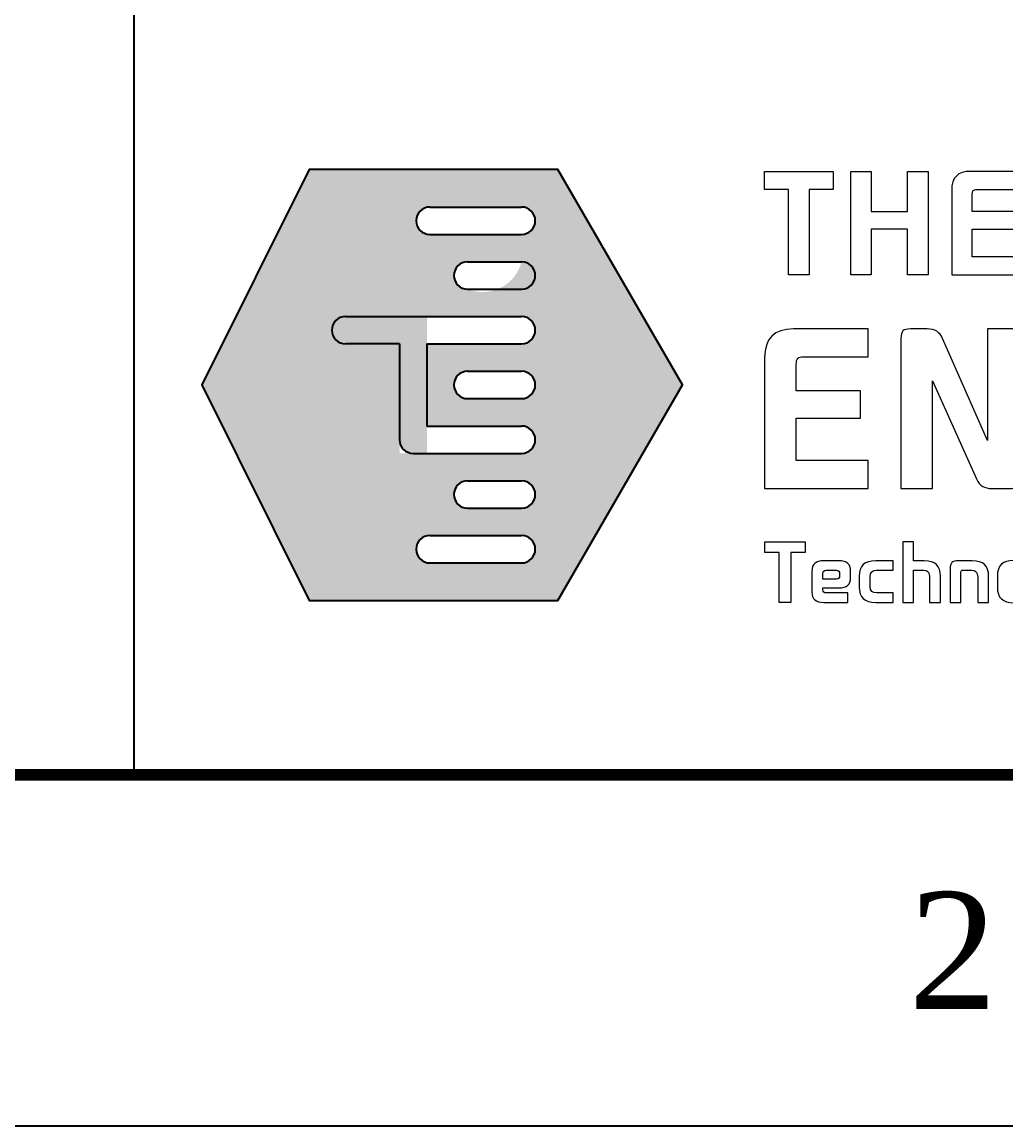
# Model space of a CAD drawing. Header units: millimetres. Extents: x 248 to 2768, y 230 to 2012.
# Drawn here: x 1958.9 to 2110.2, y 230.2 to 400 of the extents above; entities that cross this region are included whole.
import ezdxf
from ezdxf.enums import TextEntityAlignment as Align

# ---------------------------------------------------------------- set-up
doc = ezdxf.new("R2010")
doc.units = ezdxf.units.MM
doc.header["$LTSCALE"] = 5
doc.layers.add('Template', color=7, linetype='Continuous')
doc.styles.add('whg', font='Batang.ttf', dxfattribs={"width": 0.75, "oblique": 15})

# ---------------------------------------------------------------- blocks, each defined once
blk = doc.blocks.new('A$C289D198A')
at = {"ltscale": 30}
h = blk.add_hatch(color=7, dxfattribs=at)
h.dxf.hatch_style = 1
h.paths.add_polyline_path([(2.749, 11.52), (0, 5.996), (2.749, 0.471), (9.128, 0.471), (12.317, 5.996), (9.128, 11.52)])
h.paths.add_polyline_path([(5.843, 10.559, 1.000127), (5.843, 9.857), (8.196, 9.857, 1), (8.196, 10.559)], flags=16)
h.paths.add_polyline_path([(8.196, 7.751, -1), (8.196, 7.049), (5.768, 7.049), (5.768, 4.943), (8.196, 4.943, -1), (8.196, 4.241), (5.066, 4.241), (5.066, 7.049), (3.681, 7.049, -1), (3.681, 7.751)], flags=16)
h.paths.add_polyline_path([(6.812, 8.453, 0.45228), (8.196, 9.155), (6.812, 9.155, 1)], flags=16)
h.paths.add_polyline_path([(6.812, 6.347), (8.196, 6.347, -1), (8.196, 5.645), (6.812, 5.645, -1)], flags=16)
h.paths.add_polyline_path([(8.196, 3.539, -1), (8.196, 2.837), (6.812, 2.837, -0.999929), (6.812, 3.539)], flags=16)
h.paths.add_polyline_path([(8.196, 2.134, -1), (8.196, 1.432), (5.843, 1.432, -0.999873), (5.843, 2.134)], flags=16)
h = blk.add_hatch(color=8, dxfattribs=at)
h.dxf.hatch_style = 1
h.paths.add_polyline_path([(5.768, 7.751), (3.681, 7.751, 1), (3.681, 7.049), (5.066, 7.049), (5.066, 4.592, 0.414214), (5.417, 4.241), (5.768, 4.241), (5.768, 4.943), (5.768, 7.049)])
at = {"layer": 'Template', "ltscale": 30}
for p, q in [((5.843, 10.559), (8.196, 10.559)), ((5.843, 9.857), (8.196, 9.857)), ((6.812, 9.155), (8.196, 9.155)), ((6.812, 8.453), (8.196, 8.453)), ((3.681, 7.751), (8.196, 7.751)), ((5.066, 7.049), (3.681, 7.049)), ((5.066, 7.049), (5.066, 4.592)), ((5.768, 7.049), (8.196, 7.049)), ((5.768, 7.049), (5.768, 4.943)), ((6.812, 6.347), (8.196, 6.347)), ((6.812, 5.645), (8.196, 5.645)), ((5.768, 4.943), (8.196, 4.943)), ((5.417, 4.241), (8.196, 4.241)), ((6.812, 3.539), (8.196, 3.539)), ((6.812, 2.837), (8.196, 2.837)), ((5.843, 2.134), (8.196, 2.134)), ((5.843, 1.432), (8.196, 1.432))]:
    blk.add_line(p, q, dxfattribs=at)
blk.add_lwpolyline([(9.128, 0.471), (12.317, 5.996), (9.128, 11.52), (2.749, 11.52), (0, 5.996), (2.749, 0.471)], close=True, dxfattribs=at)
at = {"layer": 'Template', "lineweight": 0}
for points in [[(15.042, 8.817), (15.042, 11.01), (14.425, 11.01), (14.425, 11.473), (16.186, 11.473), (16.186, 11.01), (15.569, 11.01), (15.569, 8.817)], [(18.087, 8.817), (18.087, 9.987), (17.161, 9.987), (17.161, 8.817), (16.633, 8.817), (16.633, 11.473), (17.161, 11.473), (17.161, 10.444), (18.087, 10.444), (18.087, 11.473), (18.615, 11.473), (18.615, 8.817)], [(14.795, 1.7), (14.434, 1.7), (14.434, 1.971), (15.463, 1.971), (15.463, 1.7), (15.102, 1.7), (15.102, 0.42), (14.795, 0.42)]]:
    blk.add_lwpolyline(points, close=True, dxfattribs=at)
at = {"layer": 'Template', "ltscale": 30}
for centre, start, end in [((5.843, 10.208), 90, 270), ((8.196, 10.208), 270, 90), ((6.812, 8.804), 90, 270), ((8.196, 8.804), 270, 90), ((3.681, 7.4), 90, 270), ((8.196, 7.4), 270, 90), ((6.812, 5.996), 90, 270), ((8.196, 5.996), 270, 90), ((8.196, 4.592), 270, 90), ((5.417, 4.592), 180, 270), ((6.812, 3.188), 90, 270), ((8.196, 3.188), 270, 90), ((5.843, 1.783), 90, 270), ((8.196, 1.783), 270, 90)]:
    blk.add_arc(centre, 0.351, start, end, dxfattribs=at)
at = {"layer": 'Template', "lineweight": 0}
for points, knots in [([(19.222, 8.817), (19.222, 8.817), (19.222, 10.994), (19.222, 10.994), (19.222, 11.314), (19.382, 11.473), (19.702, 11.473), (19.702, 11.473), (20.948, 11.473), (20.948, 11.473), (20.948, 11.473), (20.948, 11.01), (20.948, 11.01), (20.948, 11.01), (19.877, 11.01), (19.877, 11.01), (19.829, 11.01), (19.795, 11.001), (19.777, 10.983), (19.759, 10.965), (19.75, 10.931), (19.75, 10.882), (19.75, 10.882), (19.75, 10.444), (19.75, 10.444), (19.75, 10.444), (20.82, 10.444), (20.82, 10.444), (20.82, 10.444), (20.82, 9.987), (20.82, 9.987), (20.82, 9.987), (19.75, 9.987), (19.75, 9.987), (19.75, 9.987), (19.75, 9.281), (19.75, 9.281), (19.75, 9.281), (20.948, 9.281), (20.948, 9.281), (20.948, 9.281), (20.948, 8.817), (20.948, 8.817), (20.948, 8.817), (19.222, 8.817), (19.222, 8.817)], [0, 0, 0, 0, 1, 1, 1, 2, 2, 2, 3, 3, 3, 4, 4, 4, 5, 5, 5, 6, 6, 6, 7, 7, 7, 8, 8, 8, 9, 9, 9, 10, 10, 10, 11, 11, 11, 12, 12, 12, 13, 13, 13, 14, 14, 14, 15, 15, 15, 15]), ([(14.425, 3.342), (14.425, 3.342), (14.425, 6.695), (14.425, 6.695), (14.425, 7.187), (14.671, 7.433), (15.164, 7.433), (15.164, 7.433), (17.084, 7.433), (17.084, 7.433), (17.084, 7.433), (17.084, 6.72), (17.084, 6.72), (17.084, 6.72), (15.434, 6.72), (15.434, 6.72), (15.359, 6.72), (15.307, 6.706), (15.279, 6.678), (15.251, 6.65), (15.237, 6.598), (15.237, 6.523), (15.237, 6.523), (15.237, 5.848), (15.237, 5.848), (15.237, 5.848), (16.887, 5.848), (16.887, 5.848), (16.887, 5.848), (16.887, 5.144), (16.887, 5.144), (16.887, 5.144), (15.237, 5.144), (15.237, 5.144), (15.237, 5.144), (15.237, 4.056), (15.237, 4.056), (15.237, 4.056), (17.084, 4.056), (17.084, 4.056), (17.084, 4.056), (17.084, 3.342), (17.084, 3.342), (17.084, 3.342), (14.425, 3.342), (14.425, 3.342)], [0, 0, 0, 0, 1, 1, 1, 2, 2, 2, 3, 3, 3, 4, 4, 4, 5, 5, 5, 6, 6, 6, 7, 7, 7, 8, 8, 8, 9, 9, 9, 10, 10, 10, 11, 11, 11, 12, 12, 12, 13, 13, 13, 14, 14, 14, 15, 15, 15, 15]), ([(20.899, 3.392), (20.866, 3.359), (20.8, 3.342), (20.702, 3.342), (20.702, 3.342), (20.249, 3.342), (20.249, 3.342), (20.157, 3.342), (20.08, 3.359), (20.018, 3.394), (19.955, 3.429), (19.901, 3.493), (19.855, 3.588), (19.855, 3.588), (18.733, 6.104), (18.733, 6.104), (18.733, 6.104), (18.733, 3.342), (18.733, 3.342), (18.733, 3.342), (17.92, 3.342), (17.92, 3.342), (17.92, 3.342), (17.92, 7.187), (17.92, 7.187), (17.92, 7.286), (17.937, 7.351), (17.97, 7.384), (18.002, 7.417), (18.068, 7.433), (18.167, 7.433), (18.167, 7.433), (18.595, 7.433), (18.595, 7.433), (18.788, 7.433), (18.92, 7.351), (18.989, 7.187), (18.989, 7.187), (20.136, 4.573), (20.136, 4.573), (20.136, 4.573), (20.136, 7.433), (20.136, 7.433), (20.136, 7.433), (20.948, 7.433), (20.948, 7.433), (20.948, 7.433), (20.948, 3.588), (20.948, 3.588), (20.948, 3.49), (20.932, 3.424), (20.899, 3.392)], [0, 0, 0, 0, 1, 1, 1, 2, 2, 2, 3, 3, 3, 4, 4, 4, 5, 5, 5, 6, 6, 6, 7, 7, 7, 8, 8, 8, 9, 9, 9, 10, 10, 10, 11, 11, 11, 12, 12, 12, 13, 13, 13, 14, 14, 14, 15, 15, 15, 16, 16, 16, 17, 17, 17, 17]), ([(18.657, 1.077), (18.657, 1.2), (18.605, 1.245), (18.501, 1.245), (18.501, 1.245), (18.247, 1.245), (18.247, 1.245), (18.247, 1.245), (18.247, 0.42), (18.247, 0.42), (18.247, 0.42), (17.967, 0.42), (17.967, 0.42), (17.967, 0.42), (17.967, 1.971), (17.967, 1.971), (17.967, 1.971), (18.247, 1.971), (18.247, 1.971), (18.247, 1.971), (18.247, 1.487), (18.247, 1.487), (18.247, 1.487), (18.518, 1.487), (18.518, 1.487), (18.803, 1.487), (18.937, 1.359), (18.937, 1.088), (18.937, 1.088), (18.937, 0.42), (18.937, 0.42), (18.937, 0.42), (18.657, 0.42), (18.657, 0.42), (18.657, 0.42), (18.657, 1.077), (18.657, 1.077)], [0, 0, 0, 0, 1, 1, 1, 2, 2, 2, 3, 3, 3, 4, 4, 4, 5, 5, 5, 6, 6, 6, 7, 7, 7, 8, 8, 8, 9, 9, 9, 10, 10, 10, 11, 11, 11, 12, 12, 12, 12]), ([(15.64, 0.69), (15.64, 0.69), (15.64, 1.217), (15.64, 1.217), (15.64, 1.403), (15.725, 1.487), (15.948, 1.487), (15.948, 1.487), (16.322, 1.487), (16.322, 1.487), (16.546, 1.487), (16.63, 1.403), (16.63, 1.217), (16.63, 1.217), (16.63, 1.064), (16.63, 1.064), (16.63, 0.877), (16.546, 0.793), (16.322, 0.793), (16.322, 0.793), (15.92, 0.793), (15.92, 0.793), (15.92, 0.793), (15.92, 0.746), (15.92, 0.746), (15.92, 0.69), (15.948, 0.662), (16.004, 0.662), (16.004, 0.662), (16.559, 0.662), (16.559, 0.662), (16.559, 0.662), (16.559, 0.42), (16.559, 0.42), (16.559, 0.42), (15.948, 0.42), (15.948, 0.42), (15.725, 0.42), (15.64, 0.504), (15.64, 0.69)], [0, 0, 0, 0, 1, 1, 1, 2, 2, 2, 3, 3, 3, 4, 4, 4, 5, 5, 5, 6, 6, 6, 7, 7, 7, 8, 8, 8, 9, 9, 9, 10, 10, 10, 11, 11, 11, 12, 12, 12, 13, 13, 13, 13]), ([(16.854, 0.819), (16.854, 0.819), (16.854, 1.088), (16.854, 1.088), (16.854, 1.359), (16.988, 1.487), (17.274, 1.487), (17.274, 1.487), (17.724, 1.487), (17.724, 1.487), (17.724, 1.487), (17.724, 1.245), (17.724, 1.245), (17.724, 1.245), (17.291, 1.245), (17.291, 1.245), (17.186, 1.245), (17.134, 1.2), (17.134, 1.077), (17.134, 1.077), (17.134, 0.831), (17.134, 0.831), (17.134, 0.707), (17.186, 0.662), (17.291, 0.662), (17.291, 0.662), (17.724, 0.662), (17.724, 0.662), (17.724, 0.662), (17.724, 0.42), (17.724, 0.42), (17.724, 0.42), (17.274, 0.42), (17.274, 0.42), (16.988, 0.42), (16.854, 0.549), (16.854, 0.819)], [0, 0, 0, 0, 1, 1, 1, 2, 2, 2, 3, 3, 3, 4, 4, 4, 5, 5, 5, 6, 6, 6, 7, 7, 7, 8, 8, 8, 9, 9, 9, 10, 10, 10, 11, 11, 11, 12, 12, 12, 12]), ([(19.889, 1.077), (19.889, 1.2), (19.837, 1.245), (19.733, 1.245), (19.733, 1.245), (19.516, 1.245), (19.516, 1.245), (19.47, 1.245), (19.46, 1.235), (19.46, 1.189), (19.46, 1.189), (19.46, 0.42), (19.46, 0.42), (19.46, 0.42), (19.18, 0.42), (19.18, 0.42), (19.18, 0.42), (19.18, 1.282), (19.18, 1.282), (19.18, 1.431), (19.236, 1.487), (19.386, 1.487), (19.386, 1.487), (19.75, 1.487), (19.75, 1.487), (20.035, 1.487), (20.169, 1.359), (20.169, 1.088), (20.169, 1.088), (20.169, 0.42), (20.169, 0.42), (20.169, 0.42), (19.889, 0.42), (19.889, 0.42), (19.889, 0.42), (19.889, 1.077), (19.889, 1.077)], [0, 0, 0, 0, 1, 1, 1, 2, 2, 2, 3, 3, 3, 4, 4, 4, 5, 5, 5, 6, 6, 6, 7, 7, 7, 8, 8, 8, 9, 9, 9, 10, 10, 10, 11, 11, 11, 12, 12, 12, 12]), ([(20.394, 0.812), (20.394, 0.812), (20.394, 1.095), (20.394, 1.095), (20.394, 1.366), (20.528, 1.495), (20.814, 1.495), (20.814, 1.495), (21, 1.495), (21, 1.495), (21.286, 1.495), (21.42, 1.366), (21.42, 1.095), (21.42, 1.095), (21.42, 0.812), (21.42, 0.812), (21.42, 0.541), (21.286, 0.412), (21, 0.412), (21, 0.412), (20.814, 0.412), (20.814, 0.412), (20.528, 0.412), (20.394, 0.541), (20.394, 0.812)], [0, 0, 0, 0, 1, 1, 1, 2, 2, 2, 3, 3, 3, 4, 4, 4, 5, 5, 5, 6, 6, 6, 7, 7, 7, 8, 8, 8, 8]), ([(16.266, 1.245), (16.266, 1.245), (16.004, 1.245), (16.004, 1.245), (15.948, 1.245), (15.92, 1.217), (15.92, 1.161), (15.92, 1.161), (15.92, 1.017), (15.92, 1.017), (15.92, 1.017), (16.266, 1.017), (16.266, 1.017), (16.322, 1.017), (16.35, 1.045), (16.35, 1.101), (16.35, 1.101), (16.35, 1.161), (16.35, 1.161), (16.35, 1.217), (16.322, 1.245), (16.266, 1.245)], [0, 0, 0, 0, 1, 1, 1, 2, 2, 2, 3, 3, 3, 4, 4, 4, 5, 5, 5, 6, 6, 6, 7, 7, 7, 7])]:
    blk.add_open_spline(points, degree=3, knots=knots, dxfattribs=at)
blk = doc.blocks.new('조립도')
at = {"layer": 'Defpoints', "color": 1}
blk.add_lwpolyline([(0, 0), (420, 0), (420, 297), (0, 297)], close=True, dxfattribs=at)
at = {"layer": 'Template', "color": 8, "ltscale": 0.5}
blk.add_line((288, 49), (288, 9), dxfattribs=at)
at = {"layer": 'Template', "color": 8, "const_width": 0.3}
blk.add_lwpolyline([(12, 9), (12, 288), (408, 288), (408, 9)], close=True, dxfattribs=at)
at = {"ltscale": 30}
blk.add_blockref('A$C289D198A', (289.749, 13.004), dxfattribs=at)
at = {"layer": 'Template', "color": 8, "style": 'whg'}
blk.add_text('2', height=3, dxfattribs=at).set_placement((309, 4.5), align=Align.MIDDLE_CENTER)

msp = doc.modelspace()

# ---------------------------------------------------------------- block references
at = {"ltscale": 8, "xscale": 6, "yscale": 6, "zscale": 6}
msp.add_blockref('조립도', (248.07795, 230.15957), dxfattribs=at)

doc.saveas('drawing.dxf')
